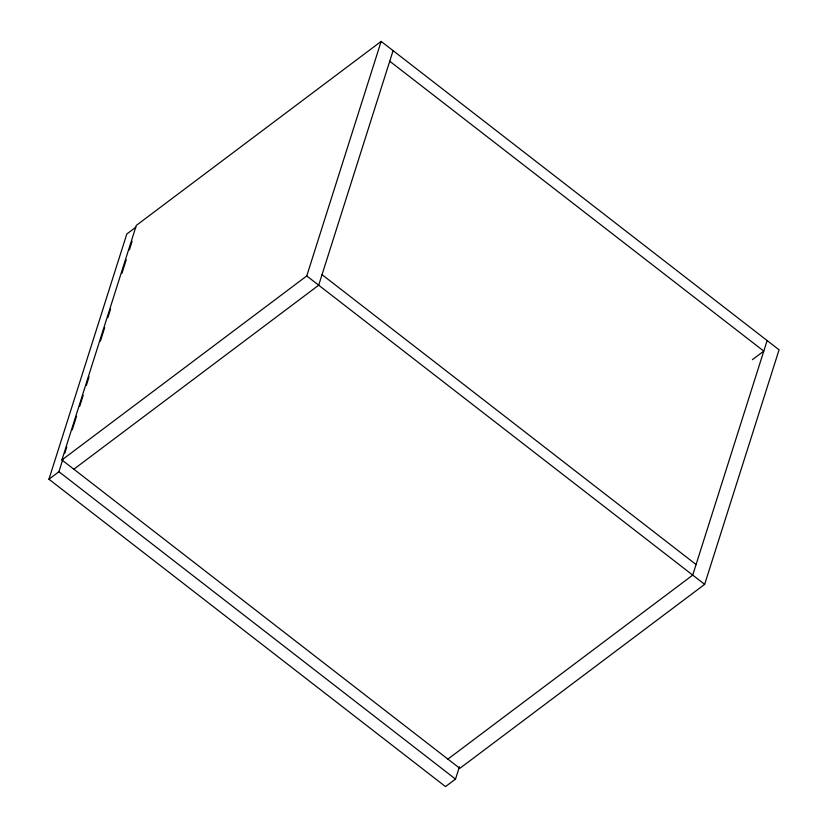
<?xml version="1.0" encoding="UTF-8"?>
<svg xmlns="http://www.w3.org/2000/svg" width="828" height="828" viewBox="0 0 828 828"><rect width="100%" height="100%" fill="white"/><g stroke="black" fill="none" stroke-linecap="round" stroke-linejoin="round"><path stroke-width="1.24" d="M459.426 766.769L455.514 779.096L445.516 786.6L48.935 479.226L126.808 234.013L135.802 227.255M61.924 459.964L136.32 225.402L381.149 41.4L779.065 349.809L704.659 584.361L459.83 768.363L61.924 459.964L306.753 275.952L381.149 41.4M48.935 479.226L58.923 471.722L62.835 459.395M64.791 453.237L66.747 447.079M72.233 429.825L76.538 416.267M79.664 406.413L83.183 395.318M86.319 385.465L89.051 376.844M100.405 341.105L104.711 327.546M107.837 317.693L110.579 309.072M121.933 273.333L126.229 259.775M129.365 249.921L132.107 241.3M393.093 50.653L318.687 285.205L73.858 469.207M767.132 340.556L692.725 575.108L447.896 759.11M752.414 359.652L763.778 351.113L389.74 61.22M322.04 274.648L696.079 564.541M306.753 275.952L704.659 584.361M58.923 471.722L455.514 779.096"/></g></svg>
